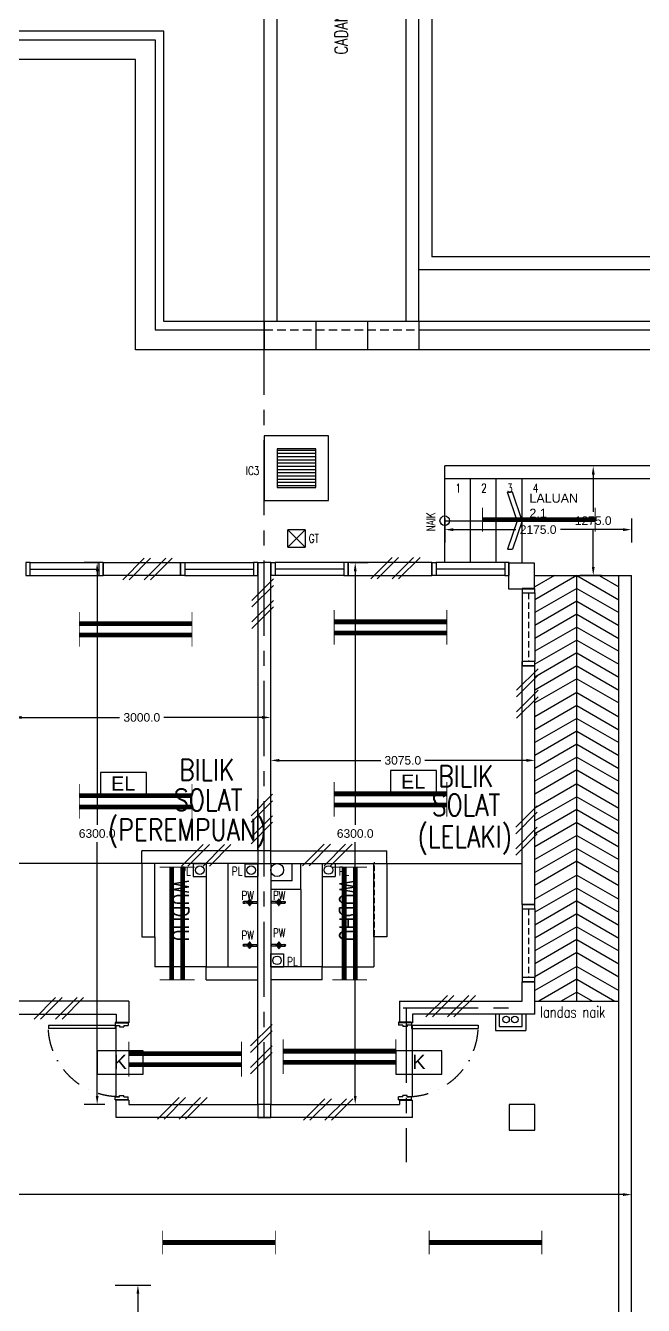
# Model space of a CAD drawing. Header units: inches. Extents: x -46 to 79554, y -41 to 101629.
# Drawn here: x 43061 to 50251, y 31368 to 46249 of the extents above; entities that cross this region are included whole.
import ezdxf
from ezdxf.enums import TextEntityAlignment as Align

# ---------------------------------------------------------------- set-up
doc = ezdxf.new("R2010")
doc.units = ezdxf.units.IN
doc.header["$MEASUREMENT"] = 0
for name, pattern in [('CENTER', [2, 1.25, -0.25, 0.25, -0.25]), ('DASHDOT', [1, 0.5, -0.25, 0, -0.25]), ('DASHED2', [0.375, 0.25, -0.125]), ('HIDDEN', [0.375, 0.25, -0.125])]:
    doc.linetypes.add(name, pattern=pattern)
for name, color, linetype in [('A-ARR', 4, 'Continuous'), ('A-COLUMN', 3, 'Continuous'), ('A-DOOR', 9, 'Continuous'), ('A-DRAIN', 9, 'Continuous'), ('A-DROP', 8, 'Continuous'), ('A-FLR SYM', 13, 'Continuous'), ('A-HIDDEN', 8, 'HIDDEN'), ('A-JALAN', 11, 'Continuous'), ('A-NOTE', 2, 'Continuous'), ('A-PTILE', 8, 'Continuous'), ('A-RAIL', 2, 'Continuous'), ('A-ROOMSYM', 3, 'Continuous'), ('A-SANI', 4, 'Continuous'), ('A-STAIR', 2, 'Continuous'), ('A-STAIRH', 8, 'HIDDEN'), ('A-SYM', 8, 'Continuous'), ('A-WALL', 1, 'Continuous'), ('A-WIN', 9, 'Continuous'), ('A-WLH', 7, 'Continuous'), ('EL LIGHT', 6, 'Continuous'), ('Grid', 8, 'CENTER'), ('K LIGHT', 3, 'Continuous'), ('LAMP', 5, 'Continuous'), ('M_hd_salursedut', 4, 'Continuous'), ('MEAS', 7, 'Continuous')]:
    doc.layers.add(name, color=color, linetype=linetype)
doc.styles.add('arial', font='arial.ttf')
doc.styles.add('ROMANS', font='romans.shx', dxfattribs={"width": 0.75, "height": 200})
doc.styles.get("Standard").update_dxf_attribs({"font": 'arial.ttf'})
doc.styles.add('style1', font='romans.shx', dxfattribs={"height": 750})
doc.dimstyles.get("Standard").update_dxf_attribs({"dimtxt": 100, "dimasz": 100, "dimexe": 150, "dimexo": 50, "dimgap": 50, "dimtad": 0, "dimtih": 1, "dimtoh": 1, "dimdec": 1, "dimzin": 0, "dimdsep": 46, "dimtxsty": 'Standard', "dimcen": 0.09, "dimadec": 0, "dimazin": 0, "dimtfac": 1, "dimtdec": 1, "dimtofl": 0, "dimtmove": 0, "dimatfit": 3, "dimfxl": 1, "dimtolj": 1, "dimtzin": 0, "dimarcsym": 0})

# ---------------------------------------------------------------- blocks, each defined once
blk = doc.blocks.new('A$C05DF19D8')
at = {"color": 8}
for p, q in [((26, 118), (26, 164)), ((46, 118), (46, 164)), ((21, 6), (21, 0)), ((21, 6), (51, 6)), ((26, 72), (26, 6)), ((46, 72), (46, 6)), ((51, 6), (51, 0)), ((21, 0), (51, 0)), ((26, 0), (46, 0))]:
    blk.add_line(p, q, dxfattribs=at)
blk.add_circle((36, 95), 8.27, dxfattribs=at)
for centre, radius, start, end in [((36, 164), 10, 0, 180), ((36, 152), 10, 0, 180), ((5, 95), 5, 90, 270), ((24, 168), 70.6, 254.0288, 273.1944), ((24, 22), 70.6, 86.7321, 105.9712), ((36, 95), 25, 98.5202, 172.3849), ((36, 95), 25, 188.2802, 262.5707), ((36, 125), 5, 0, 180), ((-37, 105), 70.6, 357.8456, 15.9712), ((-37, 82), 70.6, 344.0288, 4.5751), ((36, 62), 5, 180, 0), ((109, 105), 70.6, 164.0288, 182.1544), ((109, 82), 70.6, 175.4249, 195.9712), ((36, 95), 25, 7.6151, 81.4798), ((36, 95), 25, 277.4293, 351.7198), ((48, 168), 70.6, 266.8056, 285.9712), ((48, 22), 70.6, 74.0288, 93.2679), ((68, 95), 5, 270, 90)]:
    blk.add_arc(centre, radius, start, end, dxfattribs=at)
blk = doc.blocks.new('A$C49831240')
at = {"layer": 'A-WLH', "color": 8}
for p, q in [((250, 575), (0, 325)), ((250, 500), (0, 250)), ((250, 325), (0, 75)), ((250, 250), (0, 0))]:
    blk.add_line(p, q, dxfattribs=at)
blk = doc.blocks.new('A$C52B244CD')
at = {"layer": 'A-WLH', "color": 8}
for p, q in [((0, 0), (250, 250)), ((75, 0), (325, 250)), ((250, 0), (500, 250)), ((325, 0), (575, 250))]:
    blk.add_line(p, q, dxfattribs=at)
blk = doc.blocks.new('A$C674C400B')
at = {"layer": 'A-DOOR', "color": 8}
for p, q in [((35, 150), (35, 927)), ((35, 927), (73, 927)), ((73, 150), (73, 927)), ((35, 150), (73, 150))]:
    blk.add_line(p, q, dxfattribs=at)
at = {"layer": 'A-DOOR', "color": 8, "linetype": 'Continuous'}
for p, q in [((0, 0), (0, 150)), ((0, 150), (0, 0)), ((0, 150), (35, 150)), ((0, 150), (0, 0)), ((0, 0), (0, 150)), ((0, 150), (0, 0)), ((0, 150), (0, 150)), ((0, 0), (0, 150)), ((0, 150), (0, 0)), ((0, 150), (0, 150)), ((35, 150), (35, 100)), ((900, 150), (865, 150)), ((865, 150), (865, 100)), ((900, 150), (900, 0)), ((900, 0), (900, 150)), ((900, 150), (900, 0)), ((900, 150), (900, 0)), ((900, 0), (900, 150)), ((900, 150), (900, 0)), ((900, 150), (900, 150)), ((900, 0), (900, 150)), ((900, 150), (900, 0)), ((900, 150), (900, 150)), ((35, 100), (50, 100)), ((35, 50), (50, 50)), ((35, 50), (35, 0)), ((50, 100), (50, 50)), ((865, 100), (850, 100)), ((850, 100), (850, 50)), ((865, 50), (850, 50)), ((865, 50), (865, 0)), ((0, 0), (35, 0)), ((0, 0), (0, 0)), ((0, 0), (0, 0)), ((900, 0), (865, 0)), ((900, 0), (900, 0)), ((900, 0), (900, 0))]:
    blk.add_line(p, q, dxfattribs=at)
at = {"layer": 'A-DOOR', "color": 8, "linetype": 'DASHDOT', "ltscale": 500}
blk.add_arc((35, 98), 830, 0.1381, 87.3759, dxfattribs=at)
blk = doc.blocks.new('A$C24AD0B22')
at = {"layer": 'A-SANI', "color": 8}
for p, q in [((0, 150), (150, 150)), ((0, 150), (0, 0)), ((150, 150), (150, 0)), ((0, 0), (150, 0))]:
    blk.add_line(p, q, dxfattribs=at)
blk.add_circle((75, 75), 50, dxfattribs=at)
blk = doc.blocks.new('*D132')
at = {"layer": 'DEFPOINTS', "color": 0, "transparency": 16777216}
for p in [(47939, 40567), (50114, 40567), (50114, 40388)]:
    blk.add_point(p, dxfattribs=at)
at = {"layer": 'MEAS', "color": 0, "lineweight": -2, "transparency": 16777216}
for p, q in [((47939, 40517), (47939, 40238)), ((50114, 40517), (50114, 40238)), ((48039, 40388), (48768, 40388)), ((50014, 40388), (49285, 40388))]:
    blk.add_line(p, q, dxfattribs=at)
at = {"layer": 'MEAS', "color": 0, "transparency": 16777216}
for points in [[(48039, 40404), (48039, 40371), (47939, 40388)], [(50014, 40404), (50014, 40371), (50114, 40388)]]:
    blk.add_solid(points, dxfattribs=at)
at = {"layer": 'MEAS', "color": 0, "transparency": 16777216, "insert": (49026, 40388), "char_height": 100, "attachment_point": 5}
blk.add_mtext('\\A1;2175.0', dxfattribs=at)
blk = doc.blocks.new('*D133')
at = {"layer": 'DEFPOINTS', "color": 0, "transparency": 16777216}
for p in [(49814, 41129), (49667, 39854), (49814, 39854)]:
    blk.add_point(p, dxfattribs=at)
at = {"layer": 'MEAS', "color": 0, "lineweight": -2, "transparency": 16777216}
for p, q in [((49764, 41129), (49517, 41129)), ((49667, 41029), (49667, 40593)), ((49667, 39954), (49667, 40391)), ((49764, 39854), (49517, 39854))]:
    blk.add_line(p, q, dxfattribs=at)
at = {"layer": 'MEAS', "color": 0, "transparency": 16777216}
for points in [[(49651, 41029), (49684, 41029), (49667, 41129)], [(49651, 39954), (49684, 39954), (49667, 39854)]]:
    blk.add_solid(points, dxfattribs=at)
at = {"layer": 'MEAS', "color": 0, "transparency": 16777216, "insert": (49667, 40492), "char_height": 100, "attachment_point": 5}
blk.add_mtext('\\A1;1275.0', dxfattribs=at)
blk = doc.blocks.new('*D134')
at = {"layer": 'DEFPOINTS', "color": 0, "transparency": 16777216}
for p in [(46789, 40004), (46803, 33704), (46897, 33704)]:
    blk.add_point(p, dxfattribs=at)
at = {"layer": 'MEAS', "color": 0, "lineweight": -2, "transparency": 16777216}
for p, q in [((46839, 40004), (47047, 40004)), ((46897, 39904), (46897, 36956)), ((46897, 33804), (46897, 36753)), ((46853, 33704), (47047, 33704))]:
    blk.add_line(p, q, dxfattribs=at)
at = {"layer": 'MEAS', "color": 0, "transparency": 16777216}
for points in [[(46881, 39904), (46914, 39904), (46897, 40004)], [(46881, 33804), (46914, 33804), (46897, 33704)]]:
    blk.add_solid(points, dxfattribs=at)
at = {"layer": 'MEAS', "color": 0, "transparency": 16777216, "insert": (46897, 36854), "char_height": 100, "attachment_point": 5}
blk.add_mtext('\\A1;6300.0', dxfattribs=at)
blk = doc.blocks.new('*D135')
at = {"layer": 'DEFPOINTS', "color": 0, "transparency": 16777216}
for p in [(45914, 37679), (48989, 37705), (48989, 37679)]:
    blk.add_point(p, dxfattribs=at)
at = {"layer": 'MEAS', "color": 0, "lineweight": -2, "transparency": 16777216}
for p, q in [((45914, 37729), (45914, 37855)), ((48989, 37729), (48989, 37855)), ((46014, 37705), (47194, 37705)), ((48889, 37705), (47709, 37705))]:
    blk.add_line(p, q, dxfattribs=at)
at = {"layer": 'MEAS', "color": 0, "transparency": 16777216}
for points in [[(46014, 37722), (46014, 37688), (45914, 37705)], [(48889, 37722), (48889, 37688), (48989, 37705)]]:
    blk.add_solid(points, dxfattribs=at)
at = {"layer": 'MEAS', "color": 0, "transparency": 16777216, "insert": (47451, 37705), "char_height": 100, "attachment_point": 5}
blk.add_mtext('\\A1;3075.0', dxfattribs=at)
blk = doc.blocks.new('*D136')
at = {"layer": 'DEFPOINTS', "color": 0, "transparency": 16777216}
for p in [(43964, 40004), (43894, 33704), (44035, 33704)]:
    blk.add_point(p, dxfattribs=at)
at = {"layer": 'MEAS', "color": 0, "lineweight": -2, "transparency": 16777216}
for p, q in [((43914, 40004), (43744, 40004)), ((43894, 39904), (43894, 36956)), ((43894, 33804), (43894, 36753)), ((43985, 33704), (43744, 33704))]:
    blk.add_line(p, q, dxfattribs=at)
at = {"layer": 'MEAS', "color": 0, "transparency": 16777216}
for points in [[(43878, 39904), (43911, 39904), (43894, 40004)], [(43878, 33804), (43911, 33804), (43894, 33704)]]:
    blk.add_solid(points, dxfattribs=at)
at = {"layer": 'MEAS', "color": 0, "transparency": 16777216, "insert": (43894, 36854), "char_height": 100, "attachment_point": 5}
blk.add_mtext('\\A1;6300.0', dxfattribs=at)
blk = doc.blocks.new('*D137')
at = {"layer": 'DEFPOINTS', "color": 0, "transparency": 16777216}
for p in [(42914, 38204), (45914, 38204), (45914, 38204)]:
    blk.add_point(p, dxfattribs=at)
at = {"layer": 'MEAS', "color": 0, "lineweight": -2, "transparency": 16777216}
for p, q in [((42914, 38254), (42914, 38354)), ((45914, 38254), (45914, 38354)), ((43014, 38204), (44156, 38204)), ((45814, 38204), (44671, 38204))]:
    blk.add_line(p, q, dxfattribs=at)
at = {"layer": 'MEAS', "color": 0, "transparency": 16777216}
for points in [[(43014, 38221), (43014, 38188), (42914, 38204)], [(45814, 38221), (45814, 38188), (45914, 38204)]]:
    blk.add_solid(points, dxfattribs=at)
at = {"layer": 'MEAS', "color": 0, "transparency": 16777216, "insert": (44414, 38204), "char_height": 100, "attachment_point": 5}
blk.add_mtext('\\A1;3000.0', dxfattribs=at)
blk = doc.blocks.new('*D170')
at = {"layer": 'DEFPOINTS', "color": 0, "transparency": 16777216}
for p in [(44052, 31604), (44368, 31604), (44052, 26834)]:
    blk.add_point(p, dxfattribs=at)
at = {"layer": 'MEAS', "color": 0, "lineweight": -2, "transparency": 16777216}
for p, q in [((44102, 31604), (44518, 31604)), ((44368, 31504), (44368, 29320)), ((44368, 26934), (44368, 29118)), ((44102, 26834), (44518, 26834))]:
    blk.add_line(p, q, dxfattribs=at)
at = {"layer": 'MEAS', "color": 0, "transparency": 16777216}
for points in [[(44352, 31504), (44385, 31504), (44368, 31604)], [(44352, 26934), (44385, 26934), (44368, 26834)]]:
    blk.add_solid(points, dxfattribs=at)
at = {"layer": 'MEAS', "color": 0, "transparency": 16777216, "insert": (44368, 29219), "char_height": 100, "attachment_point": 5}
blk.add_mtext('\\A1;4770.0', dxfattribs=at)
blk = doc.blocks.new('*D172')
at = {"layer": 'DEFPOINTS', "color": 0, "transparency": 16777216}
for p in [(18839, 32656), (18839, 32656), (50114, 32656)]:
    blk.add_point(p, dxfattribs=at)
at = {"layer": 'MEAS', "color": 0, "lineweight": -2, "transparency": 16777216}
for p, q in [((18839, 32706), (18839, 32806)), ((50114, 32706), (50114, 32806)), ((18939, 32656), (34180, 32656)), ((50014, 32656), (34772, 32656))]:
    blk.add_line(p, q, dxfattribs=at)
at = {"layer": 'MEAS', "color": 0, "transparency": 16777216}
for points in [[(18939, 32673), (18939, 32640), (18839, 32656)], [(50014, 32673), (50014, 32640), (50114, 32656)]]:
    blk.add_solid(points, dxfattribs=at)
at = {"layer": 'MEAS', "color": 0, "transparency": 16777216, "insert": (34476, 32656), "char_height": 100, "attachment_point": 5}
blk.add_mtext('\\A1;31275.0', dxfattribs=at)
blk = doc.blocks.new('YBC136')
at = {"layer": 'LAMP'}
for points, const_width in [([(-135001, 195388), (-133690, 195388)], 54.6), ([(-135001, 195526), (-135001, 195250)], 10.9), ([(-133690, 195526), (-133690, 195250)], 10.9)]:
    blk.add_lwpolyline(points, dxfattribs=dict(at, const_width=const_width))
blk = doc.blocks.new('YBC 236')
at = {"layer": 'LAMP'}
for points, const_width in [([(-134682, 193808), (-134682, 193533)], 10.9), ([(-133371, 193808), (-133371, 193533)], 10.9), ([(-134682, 193671), (-133371, 193671)], 54.6), ([(-134682, 193679), (-134682, 193404)], 10.9), ([(-133371, 193679), (-133371, 193404)], 10.9), ([(-134682, 193542), (-133371, 193542)], 54.6)]:
    blk.add_lwpolyline(points, dxfattribs=dict(at, const_width=const_width))
blk = doc.blocks.new('*U227')
at = {"layer": 'LAMP'}
blk.add_blockref('YBC 236', (134027, -193606, -5), dxfattribs=at)
blk = doc.blocks.new('*U228')
at = {"layer": 'LAMP', "color": 0, "linetype": 'ByBlock', "lineweight": -2, "transparency": 16777216}
for p in [(0, 2000), (0, 0)]:
    blk.add_blockref('*U227', p, dxfattribs=at)
blk = doc.blocks.new('*U229')
at = {"layer": 'LAMP'}
blk.add_blockref('YBC 236', (134027, -193606, -5), dxfattribs=at)
blk = doc.blocks.new('*U230')
at = {"layer": 'LAMP', "color": 0, "linetype": 'ByBlock', "lineweight": -2, "transparency": 16777216}
for p in [(0, 2000), (0, 0)]:
    blk.add_blockref('*U229', p, dxfattribs=at)
blk = doc.blocks.new('*U278')
at = {"layer": 'LAMP'}
blk.add_blockref('YBC136', (134346, -195388, -5), dxfattribs=at)
blk = doc.blocks.new('*U279')
at = {"layer": 'LAMP', "color": 0, "linetype": 'ByBlock', "lineweight": -2, "transparency": 16777216}
for p in [(24800, 0), (27900, 0)]:
    blk.add_blockref('*U278', p, dxfattribs=at)
blk = doc.blocks.new('EXIT LAMP')
at = {"layer": 'K LIGHT', "color": 3}
blk.add_lwpolyline([(54141, 5237), (53605, 5237), (53605, 4967), (54141, 4967)], close=True, dxfattribs=at)
at = {"layer": 'K LIGHT', "color": 3, "style": 'arial'}
blk.add_text('K', height=165, dxfattribs=at).set_placement((53796, 5027))
blk = doc.blocks.new('EMERGENCY LIGHT')
at = {"layer": 'EL LIGHT', "color": 6}
blk.add_lwpolyline([(49518, 4900), (48981, 4900), (48981, 4630), (49518, 4630)], close=True, dxfattribs=at)
at = {"layer": 'EL LIGHT', "color": 6, "style": 'arial'}
blk.add_text('EL', height=164.8, dxfattribs=at).set_placement((49105, 4690))

msp = doc.modelspace()

# ---------------------------------------------------------------- hatches: boundary and pattern name
at = {"layer": 'A-PTILE'}
h = msp.add_hatch(dxfattribs=at)
h.set_pattern_fill('LINE', color=8, scale=300, style=0)
h.set_pattern_definition([(0, (2570.67, -198349.356), (0, 37.5), [])])
h.paths.add_polyline_path([(46437.94, 41327.95), (45987.94, 41327.95), (45987.94, 40877.95), (46437.94, 40877.95)])

# ---------------------------------------------------------------- linework, layer by layer
at = {"color": 8}
for p, q in [((45838.78, 42809.44), (45838.78, 42479.44)), ((46438.78, 42809.44), (46438.78, 42479.44)), ((47038.78, 42809.44), (47038.78, 42479.44)), ((47638.78, 42809.44), (47638.78, 42479.44)), ((44413.78, 36504.44), (42913.78, 36504.44)), ((47263.78, 36504.44), (48838.78, 36504.44)), ((44563.78, 35654.44), (44563.78, 35304.44)), ((47113.78, 35654.44), (47113.78, 35304.44)), ((45163.78, 35304.44), (44563.78, 35304.44)), ((46513.78, 35304.44), (47113.78, 35304.44))]:
    msp.add_line(p, q, dxfattribs=at)
at = {"layer": 'A-ARR', "color": 8}
msp.add_circle((45988.78, 36429.44), 75, dxfattribs=at)
at = {"layer": 'A-COLUMN', "color": 8}
for points in [[(48682.33, 39699.82), (48982.33, 39699.82), (48982.33, 39999.82), (48682.33, 39999.82)], [(45913.78, 36654.44), (45763.78, 36654.44), (45763.78, 36504.44), (45913.78, 36504.44)], [(45913.78, 33704.44), (45763.78, 33704.44), (45763.78, 33554.44), (45913.78, 33554.44)], [(48688.78, 33404.44), (48988.78, 33404.44), (48988.78, 33704.44), (48688.78, 33704.44)]]:
    msp.add_lwpolyline(points, close=True, dxfattribs=at)
at = {"layer": 'A-DRAIN', "color": 8, "linetype": 'Continuous', "ltscale": 1000}
for p, q in [((44668.78, 46184.44), (18508.78, 46184.44)), ((44668.78, 42809.44), (44668.78, 46184.44)), ((41263.78, 46084.44), (44568.78, 46084.44)), ((44568.78, 46084.44), (44568.78, 42709.44)), ((44338.78, 45854.44), (18838.78, 45854.44)), ((44338.78, 42479.44), (44338.78, 45854.44)), ((44568.78, 42709.44), (45838.78, 42709.44)), ((51988.78, 42809.44), (44668.78, 42809.44)), ((47638.78, 42709.44), (51988.78, 42709.44)), ((51988.78, 42479.44), (44338.78, 42479.44)), ((46112.94, 40184.27), (46112.94, 40384.27)), ((46312.94, 40384.27), (46112.94, 40384.27)), ((46312.94, 40384.27), (46312.94, 40184.27)), ((46112.94, 40184.27), (46312.94, 40184.27))]:
    msp.add_line(p, q, dxfattribs=at)
for points in [[(46587.94, 41477.95), (45837.94, 41477.95), (45837.94, 40727.95), (46587.94, 40727.95)], [(46437.94, 41327.95), (45987.94, 41327.95), (45987.94, 40877.95), (46437.94, 40877.95)]]:
    msp.add_lwpolyline(points, close=True, dxfattribs=at)
at = {"layer": 'A-DROP', "color": 8}
for p, q in [((45163.78, 36504.44), (45163.78, 35304.44)), ((45413.78, 36504.44), (45413.78, 35304.44)), ((46513.78, 36504.44), (46513.78, 35304.44)), ((46263.78, 36204.44), (46263.78, 35304.44)), ((44113.78, 33789.44), (44113.78, 34619.44)), ((47563.78, 33789.44), (47563.78, 34619.44))]:
    msp.add_line(p, q, dxfattribs=at)
at = {"layer": 'A-HIDDEN', "color": 8, "linetype": 'HIDDEN', "ltscale": 250}
msp.add_line((47122.04, 35669.98), (47122.04, 36519.98), dxfattribs=at)
at = {"layer": 'A-JALAN', "color": 8}
for p, q in [((45838.78, 42809.44), (45838.78, 51342.88)), ((45988.78, 42809.44), (45988.78, 51342.88)), ((47488.78, 42809.44), (47488.78, 51342.88)), ((47638.78, 42809.44), (47638.78, 49709.44)), ((47788.78, 49559.44), (47788.78, 43559.44)), ((52138.78, 43559.44), (47788.78, 43559.44)), ((51988.78, 43409.44), (47638.78, 43409.44))]:
    msp.add_line(p, q, dxfattribs=at)
at = {"layer": 'A-NOTE', "color": 8, "linetype": 'Continuous', "ltscale": 500}
for p, q in [((48781.14, 40491.94), (48668.37, 40822.9)), ((48726.02, 40822.9), (48668.37, 40822.9)), ((48838.78, 40491.94), (48726.02, 40822.9)), ((47938.78, 40491.94), (48838.78, 40491.94)), ((48781.14, 40491.94), (48668.37, 40160.97)), ((48838.78, 40491.94), (48726.02, 40160.97)), ((48668.37, 40160.97), (48726.02, 40160.97))]:
    msp.add_line(p, q, dxfattribs=at)
msp.add_circle((47938.78, 40491.94), 55, dxfattribs=at)
at = {"layer": 'A-PTILE', "color": 8}
for p, q in [((46312.94, 40384.27), (46112.94, 40184.27)), ((46112.94, 40384.27), (46312.94, 40184.27)), ((48988.78, 39854.44), (49963.78, 39854.44)), ((49216.47, 39854.44), (48988.78, 39722.98)), ((49476.28, 39854.44), (48988.78, 39572.98)), ((49476.28, 34904.44), (49476.28, 39854.44)), ((49476.28, 39854.44), (49963.78, 39572.98)), ((49736.09, 39854.44), (49963.78, 39722.98)), ((49476.28, 39704.44), (48988.78, 39422.98)), ((49476.28, 39704.44), (49963.78, 39422.98)), ((49476.28, 39554.44), (48988.78, 39272.98)), ((49476.28, 39554.44), (49963.78, 39272.98)), ((49476.28, 39404.44), (48988.78, 39122.98)), ((49476.28, 39404.44), (49963.78, 39122.98)), ((49476.28, 39254.44), (48988.78, 38972.98)), ((49476.28, 39254.44), (49963.78, 38972.98)), ((49476.28, 39104.44), (48988.78, 38822.98)), ((49476.28, 39104.44), (49963.78, 38822.98)), ((49476.28, 38954.44), (48988.78, 38672.98)), ((49476.28, 38954.44), (49963.78, 38672.98)), ((49476.28, 38804.44), (48988.78, 38522.98)), ((49476.28, 38804.44), (49963.78, 38522.98)), ((49476.28, 38654.44), (48988.78, 38372.98)), ((49476.28, 38654.44), (49963.78, 38372.98)), ((49476.28, 38493.24), (48988.78, 38211.78)), ((49476.28, 38493.24), (49963.78, 38211.78)), ((49476.28, 38343.24), (48988.78, 38061.78)), ((49476.28, 38343.24), (49963.78, 38061.78)), ((49476.28, 38193.24), (48988.78, 37911.78)), ((49476.28, 38193.24), (49963.78, 37911.78)), ((49476.28, 38043.24), (48988.78, 37761.78)), ((49476.28, 38043.24), (49963.78, 37761.78)), ((49476.28, 37893.24), (48988.78, 37611.78)), ((49476.28, 37893.24), (49963.78, 37611.78)), ((49476.28, 37743.24), (48988.78, 37461.78)), ((49476.28, 37743.24), (49963.78, 37461.78)), ((49476.28, 37593.24), (48988.78, 37311.78)), ((49476.28, 37593.24), (49963.78, 37311.78)), ((49476.28, 37432.05), (48988.78, 37150.59)), ((49476.28, 37432.05), (49963.78, 37150.59)), ((49476.28, 37282.05), (48988.78, 37000.59)), ((49476.28, 37282.05), (49963.78, 37000.59)), ((49476.28, 37132.05), (48988.78, 36850.59)), ((49476.28, 37132.05), (49963.78, 36850.59)), ((49476.28, 36982.05), (48988.78, 36700.59)), ((49476.28, 36982.05), (49963.78, 36700.59)), ((49476.28, 36832.05), (48988.78, 36550.59)), ((49476.28, 36832.05), (49963.78, 36550.59)), ((49476.28, 36682.05), (48988.78, 36400.59)), ((49476.28, 36682.05), (49963.78, 36400.59)), ((49476.28, 36532.05), (48988.78, 36250.59)), ((49476.28, 36532.05), (49963.78, 36250.59)), ((49476.28, 36370.85), (48988.78, 36089.39)), ((49476.28, 36370.85), (49963.78, 36089.39)), ((49476.28, 36220.85), (48988.78, 35939.39)), ((49476.28, 36220.85), (49963.78, 35939.39)), ((49476.28, 36070.85), (48988.78, 35789.39)), ((49476.28, 36070.85), (49963.78, 35789.39)), ((49476.28, 35920.85), (48988.78, 35639.39)), ((49476.28, 35920.85), (49963.78, 35639.39)), ((49476.28, 35770.85), (48988.78, 35489.39)), ((49476.28, 35770.85), (49963.78, 35489.39)), ((49476.28, 35620.85), (48988.78, 35339.39)), ((49476.28, 35620.85), (49963.78, 35339.39)), ((49476.28, 35470.85), (48988.78, 35189.39)), ((49476.28, 35470.85), (49963.78, 35189.39)), ((49476.28, 35309.66), (48988.78, 35028.2)), ((49476.28, 35309.66), (49963.78, 35028.2)), ((49476.28, 35159.66), (49034.23, 34904.44)), ((49476.28, 35159.66), (49918.34, 34904.44)), ((49476.28, 35009.66), (49294.03, 34904.44)), ((49476.28, 35009.66), (49658.53, 34904.44)), ((48988.78, 34904.44), (49963.78, 34904.44))]:
    msp.add_line(p, q, dxfattribs=at)
at = {"layer": 'A-RAIL', "color": 8}
for p, q in [((44413.78, 36504.44), (44413.78, 35654.44)), ((44563.78, 35654.44), (44563.78, 36504.44)), ((47113.78, 35654.44), (47113.78, 36504.44)), ((47263.78, 36504.44), (47263.78, 35654.44)), ((44413.78, 35654.44), (44563.78, 35654.44)), ((47263.78, 35654.44), (47113.78, 35654.44)), ((45163.78, 35154.44), (45163.78, 35304.44)), ((45163.78, 35304.44), (45763.78, 35304.44)), ((46513.78, 35304.44), (45913.78, 35304.44)), ((46513.78, 35154.44), (46513.78, 35304.44)), ((45163.78, 35154.44), (45763.78, 35154.44)), ((46513.78, 35154.44), (45913.78, 35154.44))]:
    msp.add_line(p, q, dxfattribs=at)
at = {"layer": 'A-STAIR', "color": 8}
for p, q in [((51688.78, 41129.44), (47938.78, 41129.44)), ((47938.78, 40004.44), (47938.78, 41129.44)), ((51688.78, 40979.44), (47938.78, 40979.44)), ((48238.78, 40004.44), (48238.78, 40979.44)), ((48538.78, 40004.44), (48538.78, 40979.44)), ((48838.78, 40004.44), (48838.78, 40979.44)), ((49963.78, 30704.44), (49963.78, 39854.44)), ((49963.78, 39854.44), (50113.78, 39854.44)), ((50113.78, 18104.44), (50113.78, 39854.44))]:
    msp.add_line(p, q, dxfattribs=at)
at = {"layer": 'A-STAIRH', "color": 8, "linetype": 'DASHED2', "ltscale": 400}
msp.add_line((45838.78, 42709.44), (47638.78, 42709.44), dxfattribs=at)
at = {"layer": 'A-WALL', "color": 8}
for p, q in [((43963.78, 40004.43), (44863.78, 40004.43)), ((44863.78, 40004.43), (44863.78, 39854.43)), ((45763.78, 40004.43), (45838.78, 40004.43)), ((45913.78, 40004.43), (45838.78, 40004.43)), ((45913.78, 36654.44), (45913.78, 40004.43)), ((47788.78, 40004.44), (46813.78, 40004.43)), ((46813.78, 40004.43), (46813.78, 39854.43)), ((44863.78, 39854.43), (43963.78, 39854.43)), ((45763.78, 39854.44), (45763.78, 36654.44)), ((46813.78, 39854.43), (47788.78, 39854.44)), ((48838.78, 36029.44), (48838.78, 38854.44)), ((48988.78, 36029.44), (48988.78, 38854.44)), ((45763.78, 36654.44), (45763.78, 37254.44)), ((44413.78, 36504.44), (44413.78, 36654.44)), ((45763.78, 36654.44), (44413.78, 36654.44)), ((45913.78, 36654.44), (47263.78, 36654.44)), ((47263.78, 36504.44), (47263.78, 36654.44)), ((45763.78, 36504.44), (44413.78, 36504.44)), ((45763.78, 33704.44), (45763.78, 36504.44)), ((45913.78, 36504.44), (45913.78, 33704.44)), ((45913.78, 36504.44), (47263.78, 36504.44)), ((46163.78, 36304.44), (46163.78, 36504.44)), ((46263.78, 36204.44), (46263.78, 36504.44)), ((46163.78, 36304.44), (45913.78, 36304.44)), ((46263.78, 36204.44), (45913.78, 36204.44)), ((48838.78, 34904.44), (48838.78, 35129.44)), ((48988.78, 34754.44), (48988.78, 35129.44)), ((44263.78, 34904.44), (42913.78, 34904.44)), ((44263.78, 34904.44), (44263.78, 34654.44)), ((47413.78, 34904.44), (47413.78, 34654.44)), ((47413.78, 34904.44), (48838.78, 34904.44)), ((42913.78, 34754.44), (44113.78, 34754.44)), ((44113.78, 34754.44), (44113.78, 34654.44)), ((47563.78, 34754.44), (47563.78, 34654.44)), ((48988.78, 34754.44), (47563.78, 34754.44)), ((48529.25, 34754.44), (48529.25, 34564.04)), ((48573.59, 34754.44), (48573.59, 34610.69)), ((48838.78, 34610.69), (48838.78, 34754.44)), ((48883.13, 34754.44), (48883.13, 34564.04)), ((44113.78, 34654.44), (44263.78, 34654.44)), ((47563.78, 34654.44), (47413.78, 34654.44)), ((48529.25, 34564.04), (48883.13, 34564.04)), ((48573.59, 34610.69), (48838.78, 34610.69)), ((44113.78, 33554.44), (44113.78, 33754.44)), ((44263.78, 33754.44), (44113.78, 33754.44)), ((44263.78, 33754.44), (44263.78, 33704.44)), ((44263.78, 33704.44), (45763.78, 33704.44)), ((45913.78, 33704.44), (47413.78, 33704.44)), ((47413.78, 33754.44), (47413.78, 33704.44)), ((47413.78, 33754.44), (47563.78, 33754.44)), ((47563.78, 33554.44), (47563.78, 33754.44)), ((47563.78, 33554.44), (44113.78, 33554.44))]:
    msp.add_line(p, q, dxfattribs=at)
at = {"layer": 'A-WALL', "color": 8, "linetype": 'Continuous', "ltscale": 900}
for p, q in [((43963.78, 40004.43), (43963.78, 39854.43)), ((45763.78, 40004.43), (45763.78, 39854.43)), ((45913.78, 40004.43), (45913.78, 39854.43)), ((47788.78, 40004.44), (47788.78, 39854.44)), ((48838.78, 39704.44), (48988.78, 39704.44)), ((48988.78, 38804.44), (48838.78, 38804.44)), ((48988.78, 36029.44), (48838.78, 36029.44)), ((48838.78, 36029.44), (48988.78, 36029.44)), ((48838.78, 35129.44), (48988.78, 35129.44)), ((48988.78, 35129.44), (48838.78, 35129.44))]:
    msp.add_line(p, q, dxfattribs=at)
at = {"layer": 'A-WIN', "color": 8}
for p, q in [((43113.78, 40004.43), (43913.78, 40004.43)), ((44913.78, 40004.43), (45713.78, 40004.43)), ((46763.78, 40004.43), (45963.78, 40004.43)), ((48638.78, 40004.44), (47838.78, 40004.44)), ((43113.78, 39854.43), (43913.78, 39854.43)), ((44913.78, 39854.43), (45713.78, 39854.43)), ((46763.78, 39854.43), (45963.78, 39854.43)), ((48638.78, 39854.44), (47838.78, 39854.44)), ((48838.78, 39654.44), (48838.78, 38854.44)), ((48988.78, 39654.44), (48988.78, 38854.44)), ((48838.78, 35979.44), (48838.78, 35179.44)), ((48988.78, 35979.44), (48988.78, 35179.44))]:
    msp.add_line(p, q, dxfattribs=at)
at = {"layer": 'A-WIN', "color": 8, "linetype": 'Continuous', "ltscale": 300}
for p, q in [((43113.78, 39929.43), (43913.78, 39929.43)), ((44913.78, 39929.43), (45713.78, 39929.43)), ((46763.78, 39929.43), (45963.78, 39929.43)), ((48638.78, 39929.44), (47838.78, 39929.44))]:
    msp.add_line(p, q, dxfattribs=at)
at = {"layer": 'A-WIN', "color": 8, "linetype": 'HIDDEN', "ltscale": 300}
for p, q in [((48913.78, 39654.44), (48913.78, 38854.44)), ((48913.78, 35979.44), (48913.78, 35179.44))]:
    msp.add_line(p, q, dxfattribs=at)
at = {"layer": 'A-WIN', "color": 8, "linetype": 'Continuous'}
for points in [[(43063.78, 39854.43), (43113.78, 39854.43), (43113.78, 40004.43), (43063.78, 40004.43)], [(43913.78, 39854.43), (43963.78, 39854.43), (43963.78, 40004.43), (43913.78, 40004.43)], [(44913.78, 39854.43), (44863.78, 39854.43), (44863.78, 40004.43), (44913.78, 40004.43)], [(45713.78, 39854.43), (45763.78, 39854.43), (45763.78, 40004.43), (45713.78, 40004.43)], [(45963.78, 39854.43), (45913.78, 39854.43), (45913.78, 40004.43), (45963.78, 40004.43)], [(46763.78, 39854.43), (46813.78, 39854.43), (46813.78, 40004.43), (46763.78, 40004.43)], [(47838.78, 39854.44), (47788.78, 39854.44), (47788.78, 40004.44), (47838.78, 40004.44)], [(48638.78, 39854.44), (48688.78, 39854.44), (48688.78, 40004.44), (48638.78, 40004.44)], [(48988.78, 39654.44), (48988.78, 39704.44), (48838.78, 39704.44), (48838.78, 39654.44)], [(48838.78, 38854.44), (48838.78, 38804.44), (48988.78, 38804.44), (48988.78, 38854.44)], [(48988.78, 35979.44), (48988.78, 36029.44), (48838.78, 36029.44), (48838.78, 35979.44)], [(48838.78, 35179.44), (48838.78, 35129.44), (48988.78, 35129.44), (48988.78, 35179.44)]]:
    msp.add_lwpolyline(points, close=True, dxfattribs=at)
at = {"layer": 'A-WLH', "color": 8}
for p, q in [((44191.71, 39804.93), (44441.71, 40054.93)), ((44266.71, 39804.93), (44516.71, 40054.93)), ((44441.71, 39804.93), (44691.71, 40054.93)), ((44516.71, 39804.93), (44766.71, 40054.93)), ((47077.26, 39814.28), (47327.26, 40064.28)), ((47152.26, 39814.28), (47402.26, 40064.28)), ((47327.26, 39814.28), (47577.26, 40064.28)), ((47402.26, 39814.28), (47652.26, 40064.28)), ((44876.21, 36476.19), (45126.21, 36726.19)), ((44951.21, 36476.19), (45201.21, 36726.19)), ((45126.21, 36476.19), (45376.21, 36726.19)), ((45201.21, 36476.19), (45451.21, 36726.19)), ((46285.04, 36480.37), (46535.04, 36730.37)), ((46360.04, 36480.37), (46610.04, 36730.37)), ((46535.04, 36480.37), (46785.04, 36730.37)), ((46610.04, 36480.37), (46860.04, 36730.37)), ((44597.95, 33533.63), (44847.95, 33783.63)), ((44672.95, 33533.63), (44922.95, 33783.63)), ((44847.95, 33533.63), (45097.95, 33783.63)), ((44922.95, 33533.63), (45172.95, 33783.63)), ((46294.44, 33520.82), (46544.44, 33770.82)), ((46369.44, 33520.82), (46619.44, 33770.82)), ((46544.44, 33520.82), (46794.44, 33770.82)), ((46619.44, 33520.82), (46869.44, 33770.82))]:
    msp.add_line(p, q, dxfattribs=at)
at = {"layer": 'Grid', "color": 8, "ltscale": 700}
for p, q in [((45838.78, 33554.44), (45838.78, 52136.84)), ((47454.71, 34829.44), (48838.78, 34829.44)), ((47488.78, 34829.44), (47488.78, 33033.94))]:
    msp.add_line(p, q, dxfattribs=at)
at = {"layer": 'M_hd_salursedut', "color": 8}
for centre in [(48652.62, 34691.15), (48755.39, 34691.15)]:
    msp.add_circle(centre, 38.1, dxfattribs=at)

# ---------------------------------------------------------------- block references
at = {"layer": 'A-ARR', "color": 8}
for p in [(45013.33, 36354.34), (45612.28, 36353.43), (46512.53, 36355.37), (45912.21, 35304.86)]:
    msp.add_blockref('A$C24AD0B22', p, dxfattribs=at)
for p, rotation in [((45764.27, 36017.63), 90), ((45913.4, 36090.99), 270), ((45762.96, 35518.87), 90), ((45914.55, 35590.92), 270)]:
    msp.add_blockref('A$C05DF19D8', p, dxfattribs=dict(at, rotation=rotation))
at = {"layer": 'A-DOOR', "color": 8, "xscale": -1, "rotation": 90}
msp.add_blockref('A$C674C400B', (44253.03, 34658.59), dxfattribs=at)
at = {"layer": 'A-DOOR', "color": 8, "rotation": 270}
msp.add_blockref('A$C674C400B', (47401.18, 34659.36), dxfattribs=at)
at = {"layer": 'A-WLH', "color": 8}
for name, p in [('A$C49831240', (45695.2, 39239.08)), ('A$C49831240', (48775.04, 38194.8)), ('A$C49831240', (45684.91, 36735.44)), ('A$C49831240', (48765.45, 36602.37)), ('A$C52B244CD', (47720.64, 34721.98)), ('A$C52B244CD', (43161.1, 34697.02)), ('A$C49831240', (45679.69, 34060.01))]:
    msp.add_blockref(name, p, dxfattribs=at)
at = {"layer": 'LAMP'}
for name, p in [('YBC136', (183379.95, -154884.47)), ('YBC 236', (178945.24, -159375.3)), ('YBC 236', (180741.67, -159346.96))]:
    msp.add_blockref(name, p, dxfattribs=at)
at = {"layer": 'LAMP', "color": 0}
for name, p in [('*U230', (44341.95, 37228.19, 5.46)), ('*U228', (47307.88, 37250.93, 5.46)), ('EMERGENCY LIGHT', (-5048.98, 32663.09)), ('EMERGENCY LIGHT', (-1673.56, 32685.83)), ('EXIT LAMP', (-9710.17, 29090.18)), ('EXIT LAMP', (-6234.39, 29090.18)), ('*U279', (20511.45, 32099.15, -16.38))]:
    msp.add_blockref(name, p, dxfattribs=at)
at = {"layer": 'LAMP', "rotation": 270}
for p in [(-148780.88, -98217.74), (-146773.37, -98218.32)]:
    msp.add_blockref('YBC 236', p, dxfattribs=at)

# ---------------------------------------------------------------- texts
at = {"layer": 'A-FLR SYM', "color": 8, "style": 'ROMANS', "width": 0.75}
msp.add_text('CADANGAN LALUAN SIAR KAKI', height=150, rotation=90, dxfattribs=at).set_placement((46808.54, 45912.76))
msp.add_text('landas naik', height=131.25, dxfattribs=at).set_placement((49048.03, 34713.97))
at = {"layer": 'A-NOTE', "color": 8, "linetype": 'Continuous', "ltscale": 500, "style": 'ROMANS', "width": 0.75}
msp.add_text('NAIK', height=100, rotation=90, dxfattribs=at).set_placement((47827.33, 40367.25))
at = {"layer": 'A-ROOMSYM', "color": 8, "style": 'style1', "width": 0.8}
for s, p in [('BILIK ', (45238, 37469.75)), ('BILIK ', (48253.23, 37396.32)), ('SOLAT', (45186.91, 37119.26)), ('SOLAT', (48186.25, 37061.72)), ('(PEREMPUAN)', (44941.92, 36774.57)), ('(LELAKI)', (48171.71, 36693.19))]:
    msp.add_text(s, height=250, dxfattribs=at).set_placement(p, align=Align.CENTER)
for p in [(44774.01, 35956.71), (46716.05, 35956.71)]:
    msp.add_text('WUDHU', height=187.5, rotation=270, dxfattribs=at).set_placement(p, align=Align.CENTER)
at = {"layer": 'A-SYM', "color": 8, "linetype": 'HIDDEN', "ltscale": 500, "style": 'ROMANS', "width": 0.75}
for s, p in [('IC3', (45623.77, 41023.82)), ('1', (48063.64, 40820.87)), ('2', (48363.64, 40820.87)), ('3', (48663.64, 40820.87)), ('4', (48963.64, 40820.87)), ('GT', (46355.97, 40235.9)), ('PL', (44861.95, 36365.92)), ('PL', (45461.95, 36365.92)), ('PL', (46705.11, 36365.92)), ('PW', (45573.72, 36085.29)), ('PW', (45940.13, 36085.29)), ('PW', (45573.72, 35621.48)), ('PW', (45940.13, 35648.85)), ('PL', (46105.11, 35315.92))]:
    msp.add_text(s, height=100, dxfattribs=at).set_placement(p)
at = {"layer": 'MEAS', "insert": (48924.58, 40804.97), "char_height": 104.188, "attachment_point": 1}
msp.add_mtext_dynamic_manual_height_columns('LALUAN 2.1', width=28.3674, gutter_width=520.94, heights=[0], dxfattribs=at)

# ---------------------------------------------------------------- dimensions: what is measured, and where the dimension line sits
at = {"layer": 'MEAS'}
for base, p1, p2, picture, middle in [((49667.42, 39854.44), (49813.78, 41129.44), (49813.78, 39854.44), '*D133', (49667.42, 40491.94)), ((43894.46, 33704.44), (43963.78, 40004.43), (44034.88, 33704.44), '*D136', (43894.46, 36854.43)), ((46897.3, 33704.44), (46788.78, 40004.43), (46803.05, 33704.44), '*D134', (46897.3, 36854.43)), ((44368.21, 31604.44), (44051.54, 26834.44), (44051.54, 31604.44), '*D170', (44368.21, 29219.44))]:
    dim = msp.add_linear_dim(base=base, p1=p1, p2=p2, angle=90, dimstyle='Standard', dxfattribs=at)
    dim.commit()
    dim.dimension.update_dxf_attribs({"geometry": picture, "text_midpoint": middle})
for base, p1, p2, picture, middle in [((50113.78, 40387.5), (47938.78, 40566.94), (50113.78, 40566.94), '*D132', (49026.28, 40387.5)), ((45913.78, 38204.44), (42913.78, 38204.44), (45913.78, 38204.44), '*D137', (44413.78, 38204.44)), ((48988.78, 37705.02), (45913.78, 37678.81), (48988.78, 37678.81), '*D135', (47451.28, 37705.02)), ((18838.78, 32656.17), (50113.78, 32656.17), (18838.78, 32656.17), '*D172', (34476.28, 32656.17))]:
    dim = msp.add_linear_dim(base=base, p1=p1, p2=p2, dimstyle='Standard', dxfattribs=at)
    dim.commit()
    dim.dimension.update_dxf_attribs({"geometry": picture, "text_midpoint": middle})

doc.saveas('drawing.dxf')
